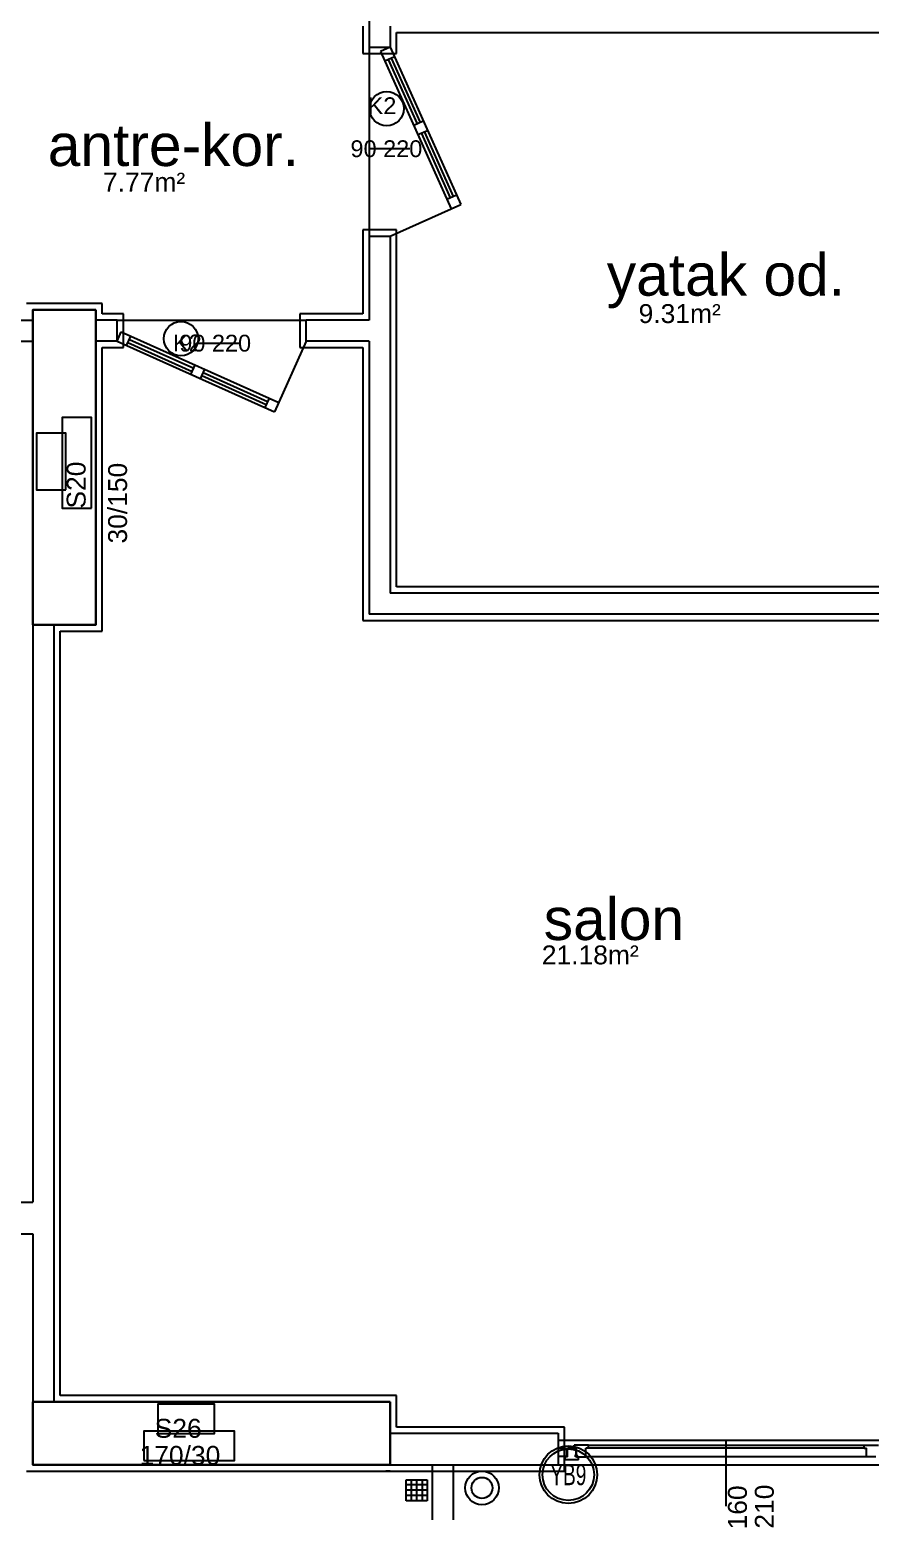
# Model space of a CAD drawing. Header units: centimetres. Extents: x -3962 to 30527, y -2 to 2802.
# Drawn here: x 11489 to 11889, y 427 to 1133 of the extents above; entities that cross this region are included whole.
import ezdxf
from ezdxf.enums import TextEntityAlignment as Align

# ---------------------------------------------------------------- set-up
doc = ezdxf.new("R2010")
doc.units = ezdxf.units.CM
for name, color, linetype in [('MTY-YAGMURSU-KOLON NO', 7, 'CONTINUOUS'), ('ROTAS-MIMARI', 8, 'CONTINUOUS'), ('ROTAS-MIMARI-KOLON', 8, 'CONTINUOUS'), ('ROTAS-MIMARI-YAZI', 8, 'CONTINUOUS'), ('ROTAS-PISSU-KOLONNO', 211, 'CONTINUOUS')]:
    doc.layers.add(name, color=color, linetype=linetype)
doc.styles.add('ANOTATIVO', font='arial.ttf')
doc.styles.add('ROTAS', font='arial.ttf')

# ---------------------------------------------------------------- blocks, each defined once
blk = doc.blocks.new('MTY-KOLON NO YAGMUR')
at = {"layer": 'MTY-YAGMURSU-KOLON NO', "linetype": 'Continuous', "ltscale": 100}
blk.add_circle((0, 0), 27.5, dxfattribs=at)
at = {"layer": 'MTY-YAGMURSU-KOLON NO', "color": 7, "linetype": 'Continuous', "ltscale": 100}
blk.add_circle((0, 0), 24.5, dxfattribs=at)
at = {"style": 'ANOTATIVO', "width": 0.65}
blk.add_attdef('K', text='', height=20, dxfattribs=at).set_placement((0, 0), align=Align.MIDDLE_CENTER)

msp = doc.modelspace()

# ---------------------------------------------------------------- linework, layer by layer
at = {"layer": 'ROTAS-MIMARI'}
for p, q in [((11650.41, 1154.24), (11650.41, 1124.24)), ((11647.41, 1134.24), (11647.41, 1121.24)), ((11660.41, 1134.24), (11660.41, 1124.24)), ((11663.41, 1121.24), (11663.41, 1131.24)), ((11663.41, 1131.24), (11710.41, 1131.24)), ((11710.41, 1131.24), (11985.41, 1131.24)), ((11650.41, 1124.24), (11660.41, 1124.24)), ((11650.41, 1124.24), (11650.41, 1034.24)), ((11660.41, 1124.24), (11655.85, 1122.19)), ((11655.85, 1122.19), (11689.5, 1047.31)), ((11660.41, 1124.24), (11694.06, 1049.35)), ((11647.41, 1121.24), (11663.41, 1121.24)), ((11662.46, 1119.68), (11657.9, 1117.63)), ((11659.54, 1118.36), (11673.29, 1087.76)), ((11660.98, 1119.01), (11674.73, 1088.41)), ((11676.21, 1089.08), (11671.65, 1087.03)), ((11678.26, 1084.51), (11673.7, 1082.47)), ((11675.34, 1083.2), (11689.08, 1052.6)), ((11676.78, 1083.85), (11690.52, 1053.25)), ((11669.88, 1075.84), (11650.56, 1075.84)), ((11687.45, 1051.87), (11692.01, 1053.92)), ((11660.41, 1034.24), (11694.06, 1049.35)), ((11663.41, 1037.24), (11647.41, 1037.24)), ((11647.41, 1037.24), (11647.41, 997.24)), ((11663.41, 867.24), (11663.41, 1037.24)), ((11650.41, 1034.24), (11650.41, 994.24)), ((11650.41, 1034.24), (11660.41, 1034.24)), ((11660.41, 1034.24), (11660.41, 864.24)), ((11523.41, 1002.24), (11487.41, 1002.24)), ((11523.41, 997.24), (11523.41, 1002.24)), ((11533.49, 997.24), (11523.41, 997.24)), ((11533.49, 981.24), (11533.49, 997.24)), ((11647.41, 997.24), (11617.49, 997.24)), ((11617.49, 997.24), (11617.49, 981.24)), ((11479.91, 994.24), (11490.41, 994.24)), ((11530.49, 994.24), (11520.41, 994.24)), ((11530.49, 984.24), (11530.49, 994.24)), ((11530.49, 994.24), (11620.49, 994.24)), ((11530.49, 984.24), (11532.53, 988.8)), ((11532.53, 988.8), (11607.42, 955.15)), ((11650.41, 994.24), (11620.49, 994.24)), ((11620.49, 984.24), (11620.49, 994.24)), ((11479.91, 984.24), (11490.41, 984.24)), ((11530.49, 984.24), (11520.41, 984.24)), ((11523.41, 846.24), (11523.41, 981.24)), ((11523.41, 981.24), (11533.49, 981.24)), ((11530.49, 984.24), (11605.37, 950.59)), ((11535.05, 982.19), (11537.1, 986.75)), ((11535.71, 983.67), (11566.31, 969.92)), ((11536.36, 985.11), (11566.96, 971.36)), ((11588.66, 983.23), (11569.34, 983.23)), ((11620.49, 984.24), (11605.37, 950.59)), ((11617.49, 981.24), (11647.41, 981.24)), ((11650.41, 984.24), (11620.49, 984.24)), ((11647.41, 981.24), (11647.41, 851.24)), ((11650.41, 984.24), (11650.41, 854.24)), ((11565.65, 968.44), (11567.69, 973)), ((11570.21, 966.39), (11572.26, 970.95)), ((11570.87, 967.87), (11601.47, 954.12)), ((11571.52, 969.31), (11602.12, 955.56)), ((11602.85, 957.2), (11600.81, 952.64)), ((11990.41, 864.24), (11660.41, 864.24)), ((11987.41, 867.24), (11663.41, 867.24)), ((11990.41, 854.24), (11650.41, 854.24)), ((11490.41, 849.24), (11490.41, 574.24)), ((11500.41, 849.24), (11500.41, 479.24)), ((11647.41, 851.24), (11967.41, 851.24)), ((11503.41, 482.24), (11503.41, 846.24)), ((11503.41, 846.24), (11523.41, 846.24)), ((11460.41, 574.24), (11490.41, 574.24)), ((11460.41, 559.24), (11490.41, 559.24)), ((11490.41, 559.24), (11490.41, 479.24)), ((11663.41, 482.24), (11503.41, 482.24)), ((11663.41, 467.24), (11663.41, 482.24)), ((11743.41, 467.24), (11663.41, 467.24)), ((11743.41, 446.24), (11743.41, 467.24)), ((11660.41, 464.24), (11665.41, 464.24)), ((11660.41, 464.24), (11740.41, 464.24)), ((11740.41, 464.24), (11740.41, 449.24)), ((11740.41, 461.05), (11900.41, 461.05)), ((11748.01, 457.24), (11748.01, 458.64)), ((11754.81, 458.64), (11748.01, 458.64)), ((11754.81, 458.64), (11886.01, 458.64)), ((11754.81, 457.24), (11754.81, 458.64)), ((11820.41, 429.6), (11820.41, 461.05)), ((11886.01, 458.64), (11892.81, 458.64)), ((11886.01, 457.24), (11886.01, 458.64)), ((11740.41, 457.24), (11744.41, 457.24)), ((11744.41, 453.24), (11740.41, 453.24)), ((11743.71, 451.64), (11743.71, 453.04)), ((11744.91, 453.04), (11743.71, 453.04)), ((11750.11, 451.64), (11743.71, 451.64)), ((11744.41, 457.24), (11744.41, 453.24)), ((11748.91, 457.24), (11744.91, 457.24)), ((11744.91, 453.04), (11744.91, 457.24)), ((11748.01, 457.24), (11749.21, 457.24)), ((11748.91, 454.04), (11748.61, 454.04)), ((11748.61, 453.04), (11748.61, 454.04)), ((11750.11, 453.04), (11748.61, 453.04)), ((11748.91, 454.04), (11748.91, 457.24)), ((11749.21, 454.04), (11749.21, 457.24)), ((11749.51, 454.04), (11749.21, 454.04)), ((11749.51, 453.54), (11749.21, 453.54)), ((11749.21, 453.04), (11749.21, 453.54)), ((11749.21, 453.04), (11753.61, 453.04)), ((11749.51, 453.54), (11749.51, 454.04)), ((11750.11, 451.64), (11750.11, 453.04)), ((11753.61, 453.04), (11753.61, 457.24)), ((11754.81, 457.24), (11753.61, 457.24)), ((11887.21, 453.04), (11753.61, 453.04)), ((11886.01, 457.24), (11754.81, 457.24)), ((11886.01, 457.24), (11887.21, 457.24)), ((11887.21, 453.04), (11887.21, 457.24)), ((11891.61, 453.04), (11887.21, 453.04)), ((11487.41, 446.24), (11660.41, 446.24)), ((11660.41, 446.24), (11658.41, 446.24)), ((11658.41, 446.24), (11743.41, 446.24)), ((11660.41, 449.24), (11665.41, 449.24)), ((11660.41, 449.24), (11740.41, 449.24)), ((11740.41, 449.24), (11900.41, 449.24)), ((11668.13, 432.11), (11668.13, 442.11)), ((11668.13, 442.11), (11678.13, 442.11)), ((11678.13, 439.64), (11668.13, 439.64)), ((11670.44, 442.11), (11670.44, 432.11)), ((11673.05, 442.11), (11673.05, 432.11)), ((11675.67, 442.11), (11675.67, 432.11)), ((11678.13, 442.11), (11678.13, 432.11)), ((11678.13, 437.11), (11668.13, 437.11)), ((11678.13, 434.58), (11668.13, 434.58)), ((11678.13, 432.11), (11668.13, 432.11))]:
    msp.add_line(p, q, dxfattribs=at)
for points in [[(11490.41, 999.24), (11520.41, 999.24)], [(11490.41, 849.24), (11490.41, 999.24)], [(11520.41, 999.24), (11520.41, 849.24)], [(11520.41, 849.24), (11490.41, 849.24)], [(11490.41, 479.24), (11660.41, 479.24)], [(11490.41, 449.24), (11490.41, 479.24)], [(11660.41, 479.24), (11660.41, 449.24)], [(11660.41, 449.24), (11490.41, 449.24)], [(11680.41, 449.24), (11680.41, 339.24)], [(11690.41, 449.24), (11690.41, 329.24)]]:
    msp.add_lwpolyline(points, dxfattribs=at)
for centre, radius in [((11658.8, 1095.02), 8.14), ((11560.89, 985.48), 8.14), ((11704.15, 438.24), 8), ((11704.15, 438.24), 5)]:
    msp.add_circle(centre, radius, dxfattribs=at)
at = {"layer": 'ROTAS-MIMARI-KOLON'}
for points in [[(11520.41, 999.24), (11490.41, 999.24), (11490.41, 849.24), (11520.41, 849.24), (11520.41, 999.24)], [(11518.39, 904.83), (11518.39, 947.95), (11504.42, 947.95), (11504.42, 904.83), (11518.39, 904.83)], [(11506.09, 913.44), (11506.09, 940.46), (11492.13, 940.46), (11492.13, 913.44), (11506.09, 913.44)], [(11660.41, 479.24), (11490.41, 479.24), (11490.41, 449.24), (11660.41, 449.24), (11660.41, 479.24)], [(11549.85, 464.14), (11576.87, 464.14), (11576.87, 478.1), (11549.85, 478.1), (11549.85, 464.14)], [(11543.25, 451.24), (11586.36, 451.24), (11586.36, 465.21), (11543.25, 465.21), (11543.25, 451.24)]]:
    msp.add_lwpolyline(points, dxfattribs=at)

# ---------------------------------------------------------------- block references
at = {"layer": 'ROTAS-PISSU-KOLONNO'}
ref = msp.add_blockref('MTY-KOLON NO YAGMUR', (11745.24, 444.54), dxfattribs=dict(at, xscale=0.5, yscale=0.5))
ref.add_attrib('K', 'YB9', dxfattribs={"height": 10, "style": 'ANOTATIVO', "width": 0.65}).set_placement((11745.24, 444.54), align=Align.MIDDLE_CENTER)

# ---------------------------------------------------------------- texts
at = {"layer": 'ROTAS-MIMARI-YAZI', "style": 'ROTAS'}
for s, height, p in [('K2', 8, (11656.58, 1096.4)), ('antre-kor.', 20, (11557.31, 1077.69)), ('90 220', 8, (11658.67, 1075.94)), ('7.77m²', 9, (11543.37, 1060.03)), ('yatak od.', 20, (11820.23, 1015.95)), ('9.31m²', 9, (11798.25, 997.43)), ('K2', 8, (11563.97, 983.44)), ('90 220', 8, (11577.2, 983.35)), ('salon', 20, (11766.93, 709.13)), ('21.18m²', 9, (11755.69, 692.05)), ('S26', 9, (11559.6, 466.62)), ('170/30', 9, (11560.42, 453.72))]:
    msp.add_text(s, height=height, dxfattribs=at).set_placement(p, align=Align.MIDDLE_CENTER)
for s, p in [('S20', (11511.04, 915.77)), ('30/150', (11530.75, 907.16)), ('160', (11825.71, 428.95)), ('210', (11838.51, 429.34))]:
    msp.add_text(s, height=9, rotation=90, dxfattribs=at).set_placement(p, align=Align.MIDDLE_CENTER)

doc.saveas('drawing.dxf')
